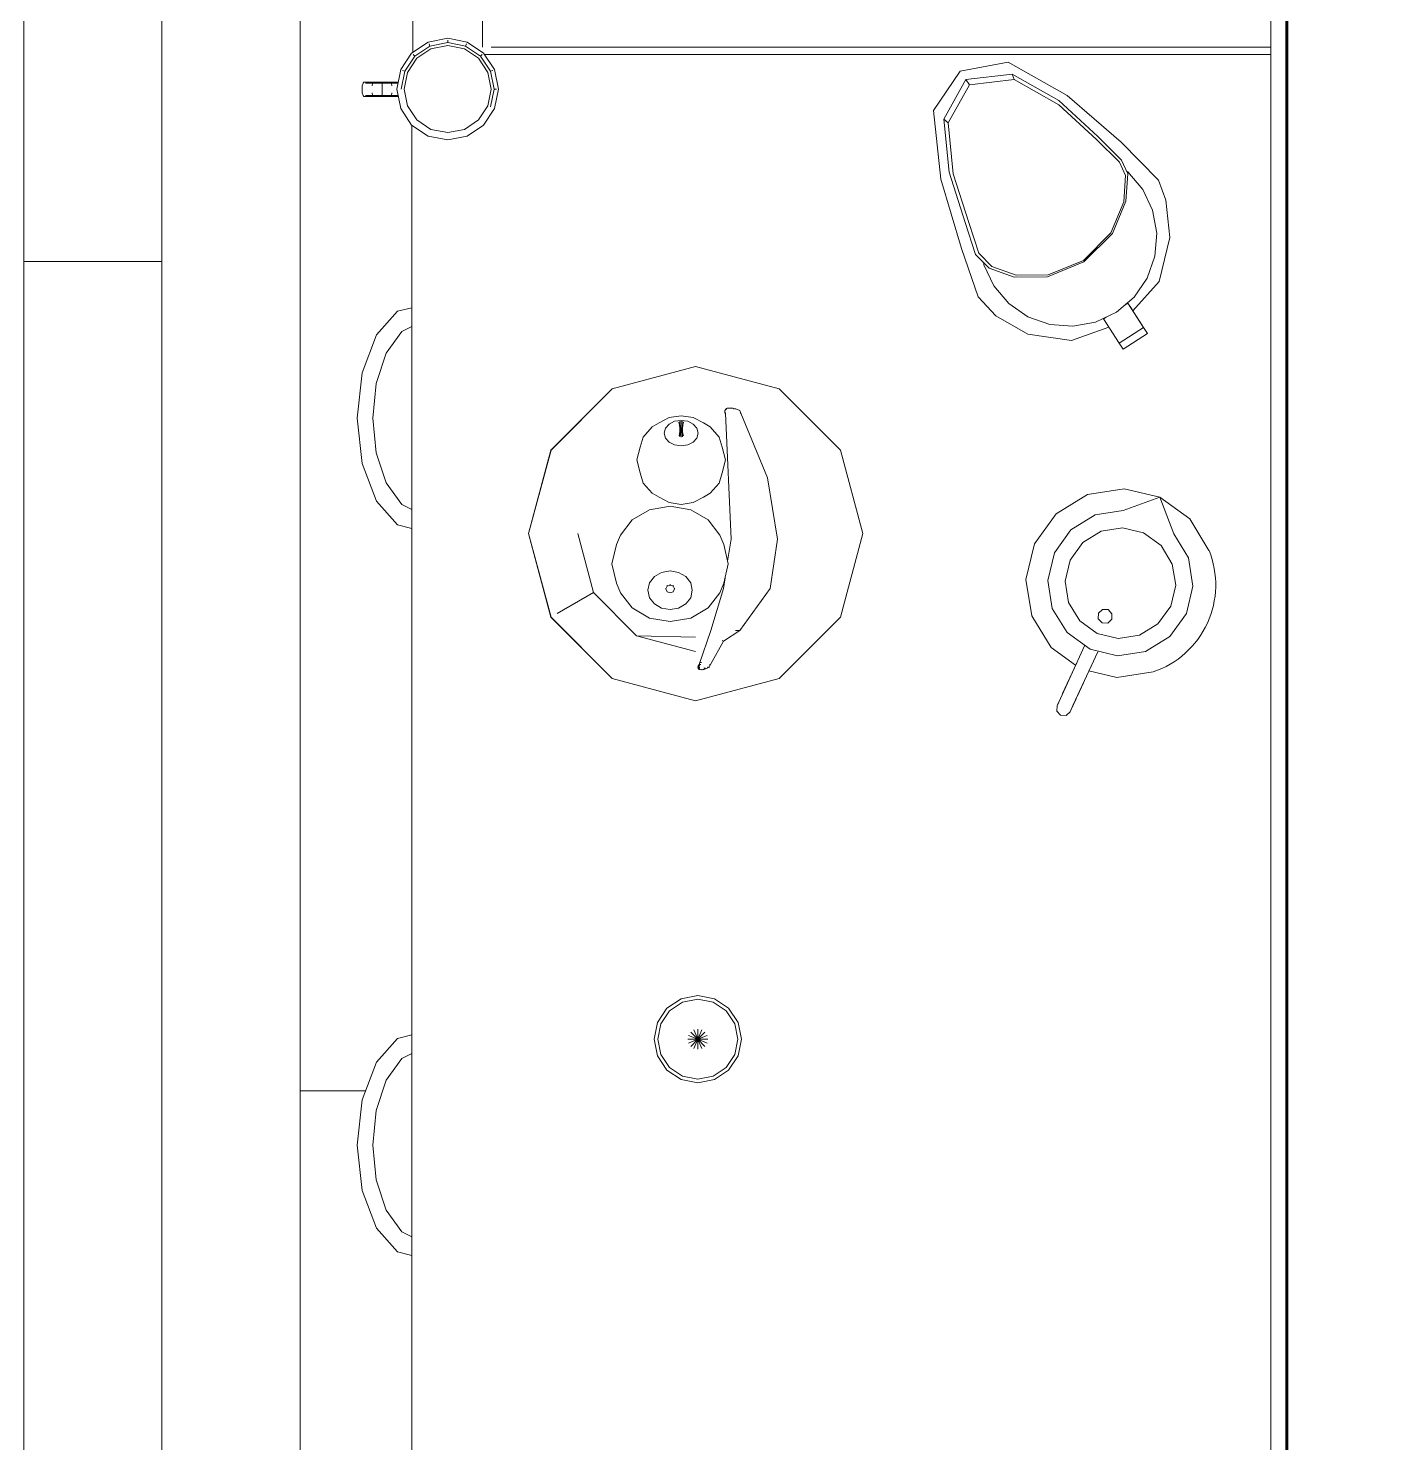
# Model space of a CAD drawing. Header units: millimetres. Extents: x 653176 to 972033, y 753746 to 925850.
# Drawn here: x 738963 to 739943, y 764546 to 765569 of the extents above; entities that cross this region are included whole.
import ezdxf

# ---------------------------------------------------------------- set-up
doc = ezdxf.new("R2010")
doc.units = ezdxf.units.MM
doc.header["$LTSCALE"] = 10
for name, color, linetype, lineweight in [('!обводка помещений', 10, 'Continuous', 20), ('wall', 95, 'Continuous', 60), ('Y-DOOR', 3, 'Continuous', 0)]:
    doc.layers.add(name, color=color, linetype=linetype, lineweight=lineweight)
pattern_1 = [(90, (-40, 2e-15), (-100, 6e-15), []), (180, (-40, 2e-15), (-400, -400), [100, -1400]), (180, (-240, 600), (-400, -400), [100, -1400])]

msp = doc.modelspace()

# ---------------------------------------------------------------- hatches: boundary and pattern name
at = {"layer": 'Y-DOOR', "lineweight": 5}
h = msp.add_hatch(dxfattribs=at)
h.set_pattern_fill('WOODS_BOARD', color=256, scale=100, angle=90, pattern_type=2)
h.set_pattern_definition(pattern_1)
h.paths.add_polyline_path([(741924.5, 770460.4, -0.131652), (742324.5, 770567.6), (742324.5, 770917.6), (741724.5, 770917.6), (741724.5, 772717.6), (740574.5, 772717.6), (740574.5, 772117.6), (740574.5, 770917.6), (739974.5, 770917.6), (739974.5, 770567.6), (739874.5, 770567.6, 0.16367), (739391, 770405), (739874.5, 769567.6), (739974.5, 769567.6), (739974.5, 768767.6), (740649.5, 768767.6, -0.16367), (740812.1, 769251.1), (741649.5, 768767.6), (742324.5, 768767.6), (742324.5, 769767.6)])
edge = h.paths.add_edge_path(flags=16)
edge.add_ellipse((740401.2, 763157.8), major_axis=(-110.5, 392), ratio=1, start_angle=344.774, end_angle=359.1337, ccw=False)
edge.add_arc((740401.2, 763157.8), 407.3, 100.0936, 104.8802)
edge = h.paths.add_edge_path(flags=16)
edge.add_ellipse((740536.9, 762764.1), major_axis=(-3.7, 13.1), ratio=1, start_angle=164.2498, end_angle=174.0816, ccw=False)
edge.add_line((740536.9, 762750.5), (740539, 762750.5))
edge.add_ellipse((740536.9, 762764.1), major_axis=(-3.7, 13.1), ratio=1, start_angle=174.0816, end_angle=344.2498, ccw=False)
edge = h.paths.add_edge_path(flags=16)
edge.add_line((740580.1, 763548.4), (740745.1, 763547))
edge.add_ellipse((740745.1, 763456.5), major_axis=(-24.6, 87.1), ratio=1, start_angle=254.2498, end_angle=344.2498, ccw=False)
edge.add_line((740835.6, 763456.4), (740835.6, 763157.8))
edge.add_line((740835.6, 763157.8), (740835.6, 762859.1))
edge.add_ellipse((740745.1, 762859.1), major_axis=(-24.6, 87.1), ratio=1, start_angle=164.2498, end_angle=254.2498, ccw=False)
edge.add_line((740745.1, 762768.6), (740580.7, 762768.8))
edge.add_ellipse((740555, 762777.7), major_axis=(-7.4, 26.1), ratio=1, start_angle=164.2498, end_angle=235.2225, ccw=False)
edge.add_line((740566.9, 762750.4), (740555, 762750.5))
edge.add_ellipse((740555, 762777.7), major_axis=(-7.4, 26.1), ratio=1, start_angle=164.2498, end_angle=235.2225)
edge.add_ellipse((740555, 762777.7), major_axis=(-7.4, 26.1), ratio=1, start_angle=235.2225, end_angle=254.2498)
edge.add_line((740582.1, 762777.7), (740582.1, 762795.8))
edge.add_ellipse((740555, 762795.8), major_axis=(-7.4, 26.1), ratio=1, start_angle=254.2498, end_angle=344.2498)
edge.add_ellipse((740555, 763157.8), major_axis=(-90.9, 322.3), ratio=1, start_angle=344.2498, end_angle=524.2434)
edge.add_line((740555, 762822.9), (740401.1, 762822.9))
edge.add_ellipse((740401.2, 763157.8), major_axis=(-90.9, 322.3), ratio=1, start_angle=344.2498, end_angle=524.2498, ccw=False)
edge.add_line((740401.2, 763492.7), (740555, 763492.7))
edge.add_ellipse((740555, 763519.8), major_axis=(-7.4, 26.1), ratio=1, start_angle=164.2498, end_angle=254.2498)
edge.add_line((740582.2, 763519.8), (740582.2, 763537.9))
edge.add_ellipse((740555, 763537.9), major_axis=(-7.4, 26.1), ratio=1, start_angle=254.2498, end_angle=276.9442)
edge.add_ellipse((740555, 763537.9), major_axis=(-7.4, 26.1), ratio=1, start_angle=276.9442, end_angle=344.2498)
edge.add_line((740555, 763565.1), (740538.7, 763565))
edge.add_ellipse((740536.9, 763551.5), major_axis=(-3.7, 13.1), ratio=1, start_angle=336.5962, end_angle=344.2498)
edge.add_line((740537.5, 763565.1), (740536.9, 763565.1))
edge.add_ellipse((740536.9, 763551.5), major_axis=(-3.7, 13.1), ratio=1, start_angle=336.5962, end_angle=344.2498, ccw=False)
edge.add_line((740540.2, 763565), (740566.3, 763565.2))
edge.add_ellipse((740555, 763537.9), major_axis=(-7.4, 26.1), ratio=1, start_angle=276.9442, end_angle=344.2498, ccw=False)
h.paths.add_polyline_path([(740388.2, 763195.5), (740385.8, 763194.8), (740398.4, 763198.2)], flags=0)
edge = h.paths.add_edge_path(flags=0)
edge.add_ellipse((743026.1, 763290.8), major_axis=(-339.5, 225), ratio=1, start_angle=345.0633, end_angle=358.5936, ccw=False)
edge.add_arc((743026.1, 763290.8), 407.3, 140.5542, 145.0643)
edge = h.paths.add_edge_path(flags=16)
edge.add_ellipse((743385.9, 763081), major_axis=(-11.3, 7.5), ratio=1, start_angle=164.2498, end_angle=174.0816, ccw=False)
edge.add_line((743394.7, 763070.7), (743396.4, 763072.1))
edge.add_ellipse((743385.9, 763081), major_axis=(-11.3, 7.5), ratio=1, start_angle=174.0816, end_angle=344.2498, ccw=False)
edge = h.paths.add_edge_path(flags=16)
edge.add_ellipse((743092, 763741.5), major_axis=(-75.4, 50), ratio=1, start_angle=254.2498, end_angle=344.2498, ccw=False)
edge.add_line((743160.6, 763800.6), (743355.4, 763574.2))
edge.add_line((743355.4, 763574.2), (743550.2, 763347.8))
edge.add_ellipse((743481.6, 763288.8), major_axis=(-75.4, 50), ratio=1, start_angle=164.2498, end_angle=254.2498, ccw=False)
edge.add_line((743540.7, 763220.2), (743416, 763113.1))
edge.add_ellipse((743390.7, 763103.1), major_axis=(-22.6, 15), ratio=1, start_angle=164.2498, end_angle=235.2225, ccw=False)
edge.add_line((743417.6, 763090.1), (743408.5, 763082.5))
edge.add_ellipse((743390.7, 763103.1), major_axis=(-22.6, 15), ratio=1, start_angle=164.2498, end_angle=235.2225)
edge.add_ellipse((743390.7, 763103.1), major_axis=(-22.6, 15), ratio=1, start_angle=235.2225, end_angle=254.2498)
edge.add_line((743411.3, 763120.8), (743399.5, 763134.5))
edge.add_ellipse((743378.9, 763116.8), major_axis=(-22.6, 15), ratio=1, start_angle=254.2498, end_angle=344.2498)
edge.add_ellipse((743142.7, 763391.2), major_axis=(-279.2, 185), ratio=1, start_angle=344.2498, end_angle=524.2434)
edge.add_line((743361.2, 763137.3), (743244.6, 763037))
edge.add_ellipse((743026.1, 763290.8), major_axis=(-279.2, 185), ratio=1, start_angle=344.2498, end_angle=524.2498, ccw=False)
edge.add_line((742807.7, 763544.6), (742924.3, 763645))
edge.add_ellipse((742906.6, 763665.5), major_axis=(-22.6, 15), ratio=1, start_angle=164.2498, end_angle=254.2498)
edge.add_line((742927.1, 763683.3), (742915.3, 763697))
edge.add_ellipse((742894.8, 763679.3), major_axis=(-22.6, 15), ratio=1, start_angle=254.2498, end_angle=276.9442)
edge.add_ellipse((742894.8, 763679.3), major_axis=(-22.6, 15), ratio=1, start_angle=276.9442, end_angle=344.2498)
edge.add_line((742877, 763699.8), (742864.8, 763689.1))
edge.add_ellipse((742872.2, 763677.7), major_axis=(-11.3, 7.5), ratio=1, start_angle=336.5962, end_angle=344.2498)
edge.add_line((742863.8, 763688.4), (742863.3, 763688))
edge.add_ellipse((742872.2, 763677.7), major_axis=(-11.3, 7.5), ratio=1, start_angle=336.5962, end_angle=344.2498, ccw=False)
edge.add_line((742865.9, 763690.1), (742885.5, 763707.2))
edge.add_ellipse((742894.8, 763679.3), major_axis=(-22.6, 15), ratio=1, start_angle=276.9442, end_angle=344.2498, ccw=False)
edge.add_line((742906.9, 763703.5), (743032.9, 763810.1))
h.paths.add_polyline_path([(742991.7, 763310.9), (742990.4, 763308.8), (742997.7, 763319.6)], flags=0)
edge = h.paths.add_edge_path()
edge.add_arc((741515.4, 763136.9), 300, 0, 360)
edge = h.paths.add_edge_path()
edge.add_line((740536.9, 762750.5), (740401.1, 762750.5))
edge.add_arc((740401.2, 763157.8), 407.3, 89.9962, 269.9962, ccw=False)
edge.add_line((740401.2, 763565.1), (740555, 763565.1))
edge.add_arc((740555, 763537.9), 27.2, 22.6906, 89.9962, ccw=False)
edge.add_line((740580.1, 763548.4), (740745.1, 763547))
edge.add_arc((740744.3, 763455.6), 91.4, 6.8412, 89.5014, ccw=False)
edge.add_line((740835.1, 763466.5), (740835.6, 762859.1))
edge.add_line((740835.6, 762859.1), (740827.5, 762818.9))
edge.add_line((740827.5, 762818.9), (740809.1, 762795.1))
edge.add_line((740809.1, 762795.1), (740777, 762772.3))
edge.add_line((740777, 762772.3), (740579.9, 762773.5))
edge.add_line((740579.9, 762773.5), (740578.4, 762761.4))
edge.add_line((740578.4, 762761.4), (740563.9, 762749.3))
edge.add_line((740563.9, 762749.3), (740536.9, 762750.5))
edge = h.paths.add_edge_path()
edge.add_line((743844.5, 768267.6), (743174.5, 768267.6))
edge.add_line((743174.5, 768267.6), (743174.5, 768667.6))
edge.add_line((743174.5, 768667.6), (741649.5, 768667.6))
edge.add_line((741649.5, 768667.6), (741649.5, 768767.6))
edge.add_line((741649.5, 768767.6), (740812.1, 769251.1))
edge.add_arc((741449.5, 768767.6), 800, 142.8192, 180)
edge.add_line((740649.5, 768767.6), (740649.5, 768667.6))
edge.add_line((740649.5, 768667.6), (740514.3, 768667.6))
edge.add_line((740514.3, 768667.6), (740514.3, 764226.9))
edge.add_line((740514.3, 764226.9), (739974.5, 764226.9))
edge.add_line((739974.5, 764226.9), (739974.5, 762517.6))
edge.add_line((739974.5, 762517.6), (740434.5, 762517.6))
edge.add_line((740434.5, 762517.6), (742664.5, 762517.6))
edge.add_line((742664.5, 762517.6), (743174.5, 762517.6))
edge.add_line((743174.5, 762517.6), (743174.5, 762767.6))
edge.add_line((743174.5, 762767.6), (743674.5, 762767.6))
edge.add_line((743674.5, 762767.6), (743674.5, 764268.5))
edge.add_line((743674.5, 764268.5), (742182.1, 764268.5))
edge.add_line((742182.1, 764268.5), (742182.1, 766181))
edge.add_line((742182.1, 766181), (743844.5, 766181))
edge.add_line((743844.5, 766181), (743844.5, 768267.6))
edge = h.paths.add_edge_path()
edge.add_line((743394.7, 763070.7), (743291.8, 762982.1))
edge.add_arc((743026.1, 763290.8), 407.3, 130.7205, 310.7205, ccw=False)
edge.add_line((742760.4, 763599.5), (742877, 763699.8))
edge.add_arc((742894.8, 763679.3), 27.2, 63.4149, 130.7205, ccw=False)
edge.add_line((742906.9, 763703.5), (743032.9, 763810.1))
edge.add_arc((743091.9, 763740.3), 91.4, 47.5655, 130.2258, ccw=False)
edge.add_line((743153.6, 763807.8), (743550.2, 763347.8))
edge.add_line((743550.2, 763347.8), (743570.3, 763312.1))
edge.add_line((743570.3, 763312.1), (743571.9, 763282))
edge.add_line((743571.9, 763282), (743562.5, 763243.8))
edge.add_line((743562.5, 763243.8), (743412.3, 763116.2))
edge.add_line((743412.3, 763116.2), (743419.1, 763106))
edge.add_line((743419.1, 763106), (743415.9, 763087.4))
edge.add_line((743415.9, 763087.4), (743394.7, 763070.7))
h = msp.add_hatch(dxfattribs=at)
h.set_pattern_fill('WOODS_BOARD', color=256, scale=100, angle=90, pattern_type=2)
h.set_pattern_definition(pattern_1)
h.paths.add_polyline_path([(732098.5, 765323.1), (732089.7, 765281.9), (732024.4, 765151.3), (731686.2, 764474.3), (731621, 764343.7), (731593.4, 764311.8), (731550.9, 764324.3), (730907.8, 764645.5), (730876.1, 764671.2), (730876.1, 764671.2), (730886.1, 764710.7), (730911.5, 764761.7), (730911.7, 764764.3), (730923, 764774.2), (730922.1, 764772.4), (730934.5, 764771.6), (730934.3, 764771.2), (730937.9, 764767.1), (730945.9, 764758), (731352.8, 765572.6), (731339.1, 765573.6), (731334.8, 765573.9), (731326.3, 765583.8), (731327.2, 765596.1), (731329.2, 765597.9), (731354.6, 765648.8), (731380.3, 765680.5), (731419.9, 765670.6), (732063, 765349.5), (732098.5, 765323.1)], flags=16)
h.paths.add_polyline_path([(730939.8, 764745.8), (730940.1, 764741.6), (730941.3, 764744.5), (730941.7, 764749.5)], flags=0)
h.paths.add_polyline_path([(730930.4, 764763.3), (730912.6, 764727.7), (730900.6, 764703.5), (730891.5, 764676.3), (730915.1, 764660), (731558.2, 764338.8), (731589.4, 764327.5), (731589.4, 764327.5), (731585.4, 764343.2), (731575, 764348.5), (731574.6, 764348), (730917, 764676.4), (730907.8, 764681.7), (730917.2, 764677), (730917, 764676.4), (731574.6, 764348), (731598.9, 764381.2), (731619.1, 764416.5), (731635.1, 764453.8), (731647.1, 764493.1), (730989.5, 764821.5), (730965.2, 764788.3), (730943.8, 764750.9)], flags=0)
h.paths.add_polyline_path([(731357.6, 765578.5), (731357.1, 765578.6), (731355.6, 765575.1)], flags=0)
h.paths.add_polyline_path([(731335.3, 765573.9), (731335.3, 765573.9), (731335.3, 765573.9)], flags=0)
h.paths.add_polyline_path([(731330.5, 765589.9), (731329.9, 765599.3), (731326.9, 765593.3)], flags=0)
h.paths.add_polyline_path([(731390.9, 765648.9), (731357.1, 765581.1), (731347.7, 765573), (731351, 765579.7), (731358.9, 765584.8), (731390.8, 765648.7), (731390.8, 765648.9)], flags=0)
h.paths.add_polyline_path([(731662.2, 764498.7), (731617.4, 764512.3), (731580.1, 764528.3), (731544.9, 764548.5), (731511.7, 764572.8), (731840.2, 765230.4), (731879.5, 765218.5), (731916.8, 765202.4), (731952.1, 765182.3), (731989.8, 765154.7)], flags=0)
h.paths.add_polyline_path([(731828.1, 765230.4), (731504.4, 764582.4), (731001.5, 764833.5), (731325.2, 765481.5)], flags=0)
h.paths.add_polyline_path([(734958.4, 764416.4), (735312.2, 764416.4, -0.128067), (735513.8, 764765.5), (735336.9, 765071.9), (735705, 765284.4), (735881.8, 764978, -0.128067), (736285, 764978), (736461.9, 765284.4), (736830, 765071.9), (736653.1, 764765.5, -0.128067), (736854.7, 764416.4), (737208.4, 764416.4), (737208.4, 763991.4), (736854.7, 763991.4, -0.128067), (736653.1, 763642.2), (736830, 763335.8), (736461.9, 763123.3), (736285, 763429.7, -0.128067), (735881.8, 763429.7), (735705, 763123.3), (735336.9, 763335.8), (735513.8, 763642.2, -0.128067), (735312.2, 763991.4), (734958.4, 763991.4)], flags=16)
h.paths.add_polyline_path([(730918.7, 764765.4), (730910.8, 764760.3), (730913.8, 764766.3)], flags=0)
h.paths.add_polyline_path([(730617.2, 765189.4), (729121.5, 765189.4), (729121.5, 766046.2), (730617.2, 766046.2)], flags=16)
h.paths.add_polyline_path([(731697.1, 768215.8), (731697.1, 768248.2), (733692.8, 768248.2), (733692.8, 768215.8)], flags=16)
h.paths.add_polyline_path([(730378.2, 764536), (730387, 764496.1), (730387.7, 763777.3), (730380, 763733.7), (730380, 763733.7), (730339.2, 763723.2), (730193.2, 763723.1), (729436.4, 763722.6), (729290.4, 763722.4), (729249.5, 763732.9), (729241.8, 763776.4), (729241.1, 764495.3), (729249.9, 764535.1), (729249.9, 764535.1), (729289.7, 764543.9), (729346.7, 764544), (729349.1, 764545), (729363, 764539.3), (729361, 764539.3), (729365.8, 764527.8), (729365.4, 764527.8), (729363.3, 764522.8), (729358.7, 764511.6), (730269.4, 764512.3), (730264.1, 764525), (730262.5, 764529), (730267.5, 764541), (730278.9, 764545.7), (730281.4, 764544.7), (730338.3, 764544.7)], flags=16)
h.paths.add_polyline_path([(729345.1, 764511.5), (729341.5, 764509.4), (729344.7, 764509.6), (729349.2, 764511.5)], flags=0)
h.paths.add_polyline_path([(729356.6, 764527.8), (729316.8, 764527.7), (729289.7, 764527.7), (729261.4, 764523.7), (729257.3, 764495.3), (729258, 763776.4), (729261.8, 763743.5), (729261.8, 763743.5), (729274.1, 763754), (729274.1, 763765.7), (729273.5, 763765.8), (729272.9, 764500.9), (729273.5, 764511.5), (729273.5, 764501), (729272.9, 764500.9), (729273.5, 763765.8), (729314.1, 763759), (729354.6, 763756.7), (729395.2, 763759), (729435.7, 763766), (729435, 764501), (729394.5, 764507.9), (729351.5, 764510.3)], flags=0)
h.paths.add_polyline_path([(730276.8, 764510.6), (730276.6, 764511.1), (730272.8, 764510.8)], flags=0)
h.paths.add_polyline_path([(730262.7, 764528.5), (730262.7, 764528.5), (730262.7, 764528.5)], flags=0)
h.paths.add_polyline_path([(730274.9, 764539.9), (730283, 764544.7), (730276.3, 764544.7)], flags=0)
h.paths.add_polyline_path([(730354.6, 764512.3), (730278.9, 764512.2), (730267.4, 764517), (730274.9, 764517), (730283, 764512.3), (730354.5, 764512.3), (730354.6, 764512.4)], flags=0)
h.paths.add_polyline_path([(730175.6, 764496.2), (730176.1, 763934.1), (729451.8, 763933.5), (729451.2, 764495.6)], flags=0)
h.paths.add_polyline_path([(729447.5, 763755), (729439.6, 763801.1), (729437.3, 763841.6), (729439.5, 763882.2), (729446.4, 763922.7), (730181.5, 763923.3), (730188.4, 763882.7), (730190.7, 763842.2), (730188.5, 763801.7), (730180.7, 763755.5)], flags=0)
h.paths.add_polyline_path([(729345.1, 764544), (729351.8, 764544), (729353.2, 764539.2)], flags=0)
h.paths.add_polyline_path([(728540.9, 765444.1, -0.337733), (728495.9, 765385.1), (728495.9, 765380.8, -0.337733), (728540.9, 765321.7), (728540.9, 764975), (728540.9, 764362.9, -0.414214), (728479.7, 764301.7), (728479.7, 764118.1, -0.414214), (728418.4, 764056.9), (727592.4, 764056.9, -0.414214), (727531.2, 764118.1), (727531.2, 764195.2, -0.015524), (727531.5, 764206.6), (727439.2, 764206.6, -0.414214), (727316.8, 764329), (727316.8, 764975), (727316.8, 765321.7, -0.414214), (727378, 765382.9, -0.414214), (727316.8, 765444.1), (727316.8, 765750.2), (727316.8, 766341.8, -0.414214), (727378, 766403, -0.414214), (727316.8, 766464.2), (727316.8, 767212.2, -0.414214), (727439.2, 767334.6), (727531.5, 767334.6, -0.015524), (727531.2, 767346), (727531.2, 767423.1, -0.414214), (727592.4, 767484.3), (728495.9, 767484.3, -0.414214), (728557.1, 767423.1), (728557.1, 767306.6, -0.05068), (728557.1, 767294.2), (728557.1, 766772.4), (728557.1, 766466.4, -0.414214), (728495.9, 766405.1), (728495.9, 766400.8, -0.337733), (728540.9, 766341.8), (728540.9, 765750.2)], flags=16)
h.paths.add_polyline_path([(732233.1, 766539.6), (732896.8, 766539.6), (732946.4, 766725), (732282.8, 766725)], flags=24)
h.paths.add_polyline_path([(732558.4, 768017.8), (732823.2, 768017.8), (732872.9, 768203.2), (732608, 768203.2)], flags=24)
edge = h.paths.add_edge_path()
edge.add_line((731424.5, 768467.4), (727474.5, 768467.4))
edge.add_line((727474.5, 768467.4), (727474.5, 768267.6))
edge.add_line((727474.5, 768267.6), (727224.5, 768267.6))
edge.add_line((727224.5, 768267.6), (727224.5, 767817.6))
edge.add_line((727224.5, 767817.6), (726894.5, 767817.6))
edge.add_line((726894.5, 767817.6), (726894.5, 763637.6))
edge.add_line((726894.5, 763637.6), (727224.5, 763637.6))
edge.add_line((727224.5, 763637.6), (727224.5, 762767.6))
edge.add_line((727224.5, 762767.6), (727474.5, 762767.6))
edge.add_line((727474.5, 762767.6), (727474.5, 762517.6))
edge.add_line((727474.5, 762517.6), (728224.5, 762517.6))
edge.add_line((728224.5, 762517.6), (728224.5, 762187.6))
edge.add_line((728224.5, 762187.6), (732404.5, 762187.6))
edge.add_line((732404.5, 762187.6), (732404.5, 762517.6))
edge.add_line((732404.5, 762517.6), (733574.5, 762517.6))
edge.add_line((733574.5, 762517.6), (733574.5, 762767.6))
edge.add_line((733574.5, 762767.6), (734074.5, 762767.6))
edge.add_line((734074.5, 762767.6), (734074.5, 762517.6))
edge.add_line((734074.5, 762517.6), (734414.5, 762517.6))
edge.add_line((734414.5, 762517.6), (734414.5, 762187.6))
edge.add_line((734414.5, 762187.6), (738594.5, 762187.6))
edge.add_line((738594.5, 762187.6), (738594.5, 762517.6))
edge.add_line((738594.5, 762517.6), (739240.9, 762517.6))
edge.add_line((739240.9, 762517.6), (739240.9, 762736.2))
edge.add_line((739240.9, 762736.2), (739234.1, 762737.9))
edge.add_line((739234.1, 762737.9), (739219, 762755.1))
edge.add_line((739219, 762755.1), (739222.5, 762761.6))
edge.add_line((739222.5, 762761.6), (739213.7, 762786.2))
edge.add_line((739213.7, 762786.2), (739210.6, 762815.1))
edge.add_line((739210.6, 762815.1), (739215, 762856.4))
edge.add_line((739215, 762856.4), (739207.2, 762835.5))
edge.add_line((739207.2, 762835.5), (739208.6, 762848))
edge.add_line((739208.6, 762848), (739219, 762875.2))
edge.add_line((739219, 762875.2), (739240.9, 762900))
edge.add_line((739240.9, 762900), (739240.9, 763160.8))
edge.add_line((739240.9, 763160.8), (739231, 763159.5))
edge.add_line((739231, 763159.5), (739231, 763159.5))
edge.add_line((739231, 763159.5), (739216.2, 763157.8))
edge.add_line((739216.2, 763157.8), (739202.9, 763156.4))
edge.add_line((739202.9, 763156.4), (739200.3, 763176.2))
edge.add_line((739200.3, 763176.2), (739207, 763179.9))
edge.add_line((739207, 763179.9), (739231, 763177.4))
edge.add_line((739231, 763177.4), (739231, 763177.3))
edge.add_line((739231, 763177.3), (739240.9, 763175.9))
edge.add_line((739240.9, 763175.9), (739240.9, 763656.1))
edge.add_line((739240.9, 763656.1), (739240.7, 763656.1))
edge.add_line((739240.7, 763656.1), (739240.7, 763850.8))
edge.add_line((739240.7, 763850.8), (739228.7, 763850.8))
edge.add_line((739228.7, 763850.8), (739228.7, 763882.4))
edge.add_line((739228.7, 763882.4), (739230.1, 763956.1))
edge.add_line((739230.1, 763956.1), (739228.7, 763956.1))
edge.add_line((739228.7, 763956.1), (739228.7, 764000.4))
edge.add_line((739228.7, 764000.4), (739230.3, 764000))
edge.add_line((739230.3, 764000), (739215.2, 764017.1))
edge.add_line((739215.2, 764017.1), (739204.8, 764044.4))
edge.add_line((739204.8, 764044.4), (739201.1, 764077.2))
edge.add_line((739201.1, 764077.2), (739204.8, 764110.1))
edge.add_line((739204.8, 764110.1), (739215.2, 764137.3))
edge.add_line((739215.2, 764137.3), (739230.3, 764154.5))
edge.add_line((739230.3, 764154.5), (739240.7, 764157.1))
edge.add_line((739240.7, 764157.1), (739240.7, 764166.6))
edge.add_line((739240.7, 764166.6), (739228.7, 764166.6))
edge.add_line((739228.7, 764166.6), (739228.7, 764198.2))
edge.add_line((739228.7, 764198.2), (739231.6, 764271.8))
edge.add_line((739231.6, 764271.8), (739228.7, 764271.8))
edge.add_line((739228.7, 764271.8), (739228.7, 764303.4))
edge.add_line((739228.7, 764303.4), (739241.1, 764504.4))
edge.add_line((739241.1, 764504.4), (739241.1, 764680.9))
edge.add_line((739241.1, 764680.9), (739230.7, 764683.6))
edge.add_line((739230.7, 764683.6), (739215.6, 764700.7))
edge.add_line((739215.6, 764700.7), (739205.2, 764728))
edge.add_line((739205.2, 764728), (739201.5, 764760.8))
edge.add_line((739201.5, 764760.8), (739205.2, 764793.7))
edge.add_line((739205.2, 764793.7), (739215.6, 764820.9))
edge.add_line((739215.6, 764820.9), (739230.7, 764838.1))
edge.add_line((739230.7, 764838.1), (739241.1, 764840.7))
edge.add_line((739241.1, 764840.7), (739241.1, 765207.2))
edge.add_line((739241.1, 765207.2), (739230.7, 765209.8))
edge.add_line((739230.7, 765209.8), (739215.6, 765226.9))
edge.add_line((739215.6, 765226.9), (739205.2, 765254.2))
edge.add_line((739205.2, 765254.2), (739201.5, 765287))
edge.add_line((739201.5, 765287), (739205.2, 765319.9))
edge.add_line((739205.2, 765319.9), (739215.6, 765347.2))
edge.add_line((739215.6, 765347.2), (739230.7, 765364.3))
edge.add_line((739230.7, 765364.3), (739241.1, 765366.9))
edge.add_line((739241.1, 765366.9), (739241.1, 765499))
edge.add_line((739241.1, 765499), (739227.3, 765519.7))
edge.add_line((739227.3, 765519.7), (739204.7, 765519.7))
edge.add_line((739204.7, 765519.7), (739205.5, 765530.2))
edge.add_line((739205.5, 765530.2), (739231.3, 765530.2))
edge.add_line((739231.3, 765530.2), (739233.1, 765539.2))
edge.add_line((739233.1, 765539.2), (739241.8, 765552.4))
edge.add_line((739241.8, 765552.4), (739241.8, 765680.7))
edge.add_line((739241.8, 765680.7), (739231.5, 765683.3))
edge.add_line((739231.5, 765683.3), (739216.3, 765700.5))
edge.add_line((739216.3, 765700.5), (739205.9, 765727.7))
edge.add_line((739205.9, 765727.7), (739202.3, 765760.6))
edge.add_line((739202.3, 765760.6), (739205.9, 765793.4))
edge.add_line((739205.9, 765793.4), (739216.3, 765820.6))
edge.add_line((739216.3, 765820.6), (739231.5, 765837.8))
edge.add_line((739231.5, 765837.8), (739241.8, 765840.4))
edge.add_line((739241.8, 765840.4), (739241.8, 766097.6))
edge.add_line((739241.8, 766097.6), (739231.5, 766100.3))
edge.add_line((739231.5, 766100.3), (739216.3, 766117.4))
edge.add_line((739216.3, 766117.4), (739205.9, 766144.6))
edge.add_line((739205.9, 766144.6), (739202.3, 766177.5))
edge.add_line((739202.3, 766177.5), (739205.9, 766210.3))
edge.add_line((739205.9, 766210.3), (739216.3, 766237.5))
edge.add_line((739216.3, 766237.5), (739231.5, 766254.7))
edge.add_line((739231.5, 766254.7), (739241.8, 766257.3))
edge.add_line((739241.8, 766257.3), (739241.8, 766397.6))
edge.add_line((739241.8, 766397.6), (739214.5, 766397.6))
edge.add_line((739214.5, 766397.6), (739214.5, 768766.6))
edge.add_line((739214.5, 768766.6), (738414.6, 769228.4))
edge.add_arc((739068.6, 768767.6), 800, 144.8315, 180)
edge.add_arc((737468.6, 768767.6), 800, 360, 395.1685)
edge.add_line((738122.6, 769228.4), (737324.5, 768767.6))
edge.add_line((737324.5, 768767.6), (737324.5, 768667.6))
edge.add_line((737324.5, 768667.6), (737074.5, 768667.6))
edge.add_line((737074.5, 768667.6), (737074.5, 768067.6))
edge.add_line((737074.5, 768067.6), (734074.5, 768067.6))
edge.add_line((734074.5, 768067.6), (734074.5, 766306.4))
edge.add_line((734074.5, 766306.4), (731276.6, 766306.4))
edge.add_line((731276.6, 766306.4), (731276.6, 768256.4))
edge.add_line((731276.6, 768256.4), (734074.5, 768256.4))
edge.add_line((734074.5, 768256.4), (734074.5, 768267.6))
edge.add_line((734074.5, 768267.6), (731424.5, 768267.6))
edge.add_line((731424.5, 768267.6), (731424.5, 768467.4))

# ---------------------------------------------------------------- linework, layer by layer
at = {"layer": '!обводка помещений', "lineweight": 13}
for p, q in [((739241.8, 765551.7), (739241.8, 766397.6)), ((739292.2, 766391.5), (739292.2, 765555.4)), ((739863, 762767.6), (739863, 766391.5)), ((739863, 765764.7), (739863, 765550.2)), ((739253, 765559.2), (739267.1, 765562)), ((739267.1, 765562), (739281.2, 765559.2)), ((739267.1, 765558.8), (739267.1, 765560.5)), ((739233.1, 765539.2), (739241, 765551.2)), ((739241, 765551.2), (739253, 765559.2)), ((739243.3, 765548.9), (739242.1, 765550.1)), ((739243.3, 765548.9), (739254.2, 765556.2)), ((739255, 765554.3), (739244.8, 765547.5)), ((739254.2, 765556.2), (739253.6, 765557.8)), ((739254.2, 765556.2), (739267.1, 765558.8)), ((739267.1, 765556.7), (739255, 765554.3)), ((739267.1, 765558.8), (739280, 765556.2)), ((739279.2, 765554.3), (739267.1, 765556.7)), ((739289.4, 765547.5), (739279.2, 765554.3)), ((739280, 765556.2), (739280.6, 765557.8)), ((739280, 765556.2), (739290.9, 765548.9)), ((739281.2, 765559.2), (739293.1, 765551.2)), ((739290.9, 765548.9), (739292.1, 765550.1)), ((739293.1, 765551.2), (739301.1, 765539.2)), ((739293.8, 765550.2), (739863, 765550.2)), ((739298.6, 765555.4), (739863, 765555.4)), ((739236, 765538), (739243.3, 765548.9)), ((739244.8, 765547.5), (739237.9, 765537.2)), ((739296.2, 765537.2), (739289.4, 765547.5)), ((739290.9, 765548.9), (739298.2, 765538)), ((739638, 765538.1), (739672.9, 765544.7)), ((739672.9, 765544.7), (739715.6, 765520.6)), ((739206.4, 765530.2), (739205.8, 765529.5)), ((739208.2, 765530.2), (739206.4, 765530.2)), ((739213, 765530.2), (739208.2, 765530.2)), ((739212.7, 765529.5), (739213, 765530.2)), ((739213, 765530.2), (739219.6, 765530.2)), ((739226.1, 765530.2), (739219.6, 765530.2)), ((739219.6, 765530.2), (739219.6, 765529.5)), ((739226.1, 765530.2), (739231.3, 765530.2)), ((739226.5, 765529.5), (739226.1, 765530.2)), ((739230.3, 765525.1), (739233.1, 765539.2)), ((739231.1, 765529.5), (739231.2, 765529.8)), ((739233.4, 765525.1), (739236, 765538)), ((739236, 765538), (739234.4, 765538.7)), ((739237.9, 765537.2), (739235.5, 765525.1)), ((739298.6, 765525.1), (739296.2, 765537.2)), ((739298.2, 765538), (739299.7, 765538.7)), ((739300.7, 765525.1), (739298.2, 765538)), ((739301.1, 765539.2), (739303.9, 765525.1)), ((739618.7, 765509.7), (739638, 765538.1)), ((739626.3, 765503.4), (739642.3, 765532)), ((739642.3, 765532), (739675.7, 765536)), ((739642.3, 765532), (739644.9, 765528.3)), ((739677.1, 765532.1), (739644.9, 765528.3)), ((739675.7, 765536), (739709.4, 765516.9)), ((739675.7, 765536), (739677.1, 765532.1)), ((739709.6, 765513.7), (739677.1, 765532.1)), ((739205.3, 765527.6), (739205.1, 765525)), ((739205.1, 765525), (739205.3, 765522.3)), ((739205.8, 765529.5), (739205.3, 765527.6)), ((739205.3, 765522.3), (739205.8, 765520.4)), ((739205.8, 765520.4), (739206.4, 765519.7)), ((739206.4, 765519.7), (739213, 765519.7)), ((739207.6, 765529.5), (739212.7, 765529.5)), ((739212.7, 765520.4), (739207.6, 765520.4)), ((739212.7, 765529.5), (739212.4, 765527.6)), ((739212.4, 765522.3), (739212.7, 765520.4)), ((739219.6, 765529.5), (739212.7, 765529.5)), ((739212.7, 765520.4), (739219.6, 765520.4)), ((739213, 765519.7), (739212.7, 765520.4)), ((739219.6, 765519.7), (739213, 765519.7)), ((739219.6, 765529.5), (739226.5, 765529.5)), ((739219.6, 765520.4), (739219.6, 765529.5)), ((739226.5, 765520.4), (739219.6, 765520.4)), ((739219.6, 765520.4), (739219.6, 765519.7)), ((739219.6, 765519.7), (739226.1, 765519.7)), ((739226.1, 765519.7), (739226.5, 765520.4)), ((739226.1, 765519.7), (739231.3, 765519.7)), ((739231.1, 765529.5), (739226.5, 765529.5)), ((739226.5, 765529.5), (739226.7, 765527.6)), ((739226.5, 765520.4), (739226.7, 765522.3)), ((739231.2, 765520.4), (739226.5, 765520.4)), ((739233.1, 765511), (739230.3, 765525.1)), ((739230.3, 765525.1), (739230.3, 765525)), ((739230.3, 765525), (739230.5, 765523.9)), ((739231, 765528.7), (739231.1, 765529.5)), ((739235.5, 765525.1), (739237.9, 765513.1)), ((739296.2, 765513.1), (739298.6, 765525.1)), ((739298.2, 765512.3), (739300.7, 765525.1)), ((739300.7, 765525.1), (739302.4, 765525.1)), ((739303.9, 765525.1), (739301.1, 765511)), ((739644.9, 765528.3), (739629.5, 765500.8)), ((739754.6, 765486.7), (739715.6, 765520.6)), ((739241, 765499.1), (739233.1, 765511)), ((739237.9, 765513.1), (739244.8, 765502.8)), ((739289.4, 765502.8), (739296.2, 765513.1)), ((739301.1, 765511), (739293.1, 765499.1)), ((739624.1, 765460), (739618.7, 765509.7)), ((739709.4, 765516.9), (739737.8, 765490.8)), ((739736.9, 765488.6), (739709.6, 765513.7)), ((739253, 765491.1), (739241, 765499.1)), ((739241.1, 764497.7), (739241.1, 765499.1)), ((739244.8, 765502.8), (739255, 765496)), ((739279.2, 765496), (739289.4, 765502.8)), ((739293.1, 765499.1), (739281.2, 765491.1)), ((739630.1, 765465.1), (739626.3, 765503.4)), ((739626.3, 765503.4), (739629.5, 765500.8)), ((739629.5, 765500.8), (739633.1, 765463.8)), ((739267.1, 765488.3), (739253, 765491.1)), ((739255, 765496), (739267.1, 765493.6)), ((739267.1, 765493.6), (739279.2, 765496)), ((739281.2, 765491.1), (739267.1, 765488.3)), ((739737.8, 765490.8), (739754.9, 765473.8)), ((739753.4, 765472.2), (739736.9, 765488.6)), ((739781.6, 765459.2), (739754.6, 765486.7)), ((739757.9, 765462.5), (739753.4, 765472.2)), ((739754.9, 765473.8), (739759.5, 765463.7)), ((739624.1, 765460), (739639, 765409.8)), ((739641.6, 765428.5), (739630.1, 765465.1)), ((739633.1, 765463.8), (739644.3, 765428.6)), ((739756.6, 765443.5), (739757.9, 765462.5)), ((739759.5, 765463.7), (739758.1, 765444)), ((739759.4, 765465.3), (739758.5, 765465.8)), ((739770.3, 765452.5), (739759.4, 765465.3)), ((739781.6, 765459.2), (739786.9, 765444.7)), ((739777.4, 765437.4), (739770.3, 765452.5)), ((739747.1, 765421), (739756.6, 765443.5)), ((739758.1, 765444), (739748.3, 765420.7)), ((739786.9, 765444.7), (739789.9, 765417.7)), ((739649.3, 765405.5), (739641.6, 765428.5)), ((739644.3, 765428.6), (739651.7, 765406.3)), ((739780.5, 765420.9), (739777.4, 765437.4)), ((739727.3, 765401.1), (739747.1, 765421)), ((739748.3, 765420.7), (739727.7, 765400.1)), ((739779.1, 765404.1), (739780.5, 765420.9)), ((739789.9, 765417.7), (739782.2, 765385.8)), ((739639, 765409.8), (739651.2, 765374.8)), ((739659, 765395.6), (739649.3, 765405.5)), ((739651.7, 765406.3), (739661, 765396.8)), ((739654.9, 765399.8), (739655.2, 765397.9)), ((739655.2, 765397.9), (739662.4, 765382.7)), ((739661, 765396.8), (739678.7, 765390.4)), ((739727.7, 765400.1), (739701.3, 765389.3)), ((739701.8, 765390.7), (739727.3, 765401.1)), ((739773.5, 765388.4), (739779.1, 765404.1)), ((739677.3, 765389), (739659, 765395.6)), ((739701.3, 765389.3), (739677.3, 765389)), ((739678.7, 765390.4), (739701.8, 765390.7)), ((739764, 765374.5), (739773.5, 765388.4)), ((739662.4, 765382.7), (739673.3, 765369.9)), ((739782.2, 765385.8), (739763.1, 765364.7)), ((739230.7, 765364.3), (739241.1, 765366.9)), ((739651.2, 765374.8), (739663.8, 765361.1)), ((739673.3, 765369.9), (739687.1, 765360.4)), ((739751.2, 765363.7), (739764, 765374.5)), ((739759.5, 765370.3), (739757.6, 765369.1)), ((739768, 765357.1), (739759.5, 765370.3)), ((739759.5, 765370.3), (739762.6, 765365.5)), ((739770.9, 765352.6), (739759.5, 765370.3)), ((739230.7, 765364.3), (739215.6, 765347.2)), ((739663.8, 765361.1), (739687.1, 765347.7)), ((739687.1, 765360.4), (739702.9, 765354.8)), ((739719.6, 765353.5), (739736.1, 765356.5)), ((739736.1, 765356.5), (739751.2, 765363.7)), ((739741.8, 765358.9), (739743.7, 765360.1)), ((739753.2, 765341.2), (739741.8, 765358.9)), ((739770.9, 765352.6), (739768, 765357.1)), ((739215.6, 765347.2), (739205.2, 765319.9)), ((739234, 765349.7), (739222.6, 765334)), ((739241.1, 765353.3), (739234, 765349.7)), ((739687.1, 765347.7), (739718.6, 765343.2)), ((739702.9, 765354.8), (739719.6, 765353.5)), ((739718.6, 765343.2), (739745.7, 765352.9)), ((739753.2, 765341.2), (739770.9, 765352.6)), ((739773.8, 765348.2), (739756.1, 765336.8)), ((739769.9, 765354.3), (739770.9, 765352.6)), ((739770.9, 765352.6), (739773.8, 765348.2)), ((739756.1, 765336.8), (739753.2, 765341.2)), ((739222.6, 765334), (739215.3, 765312.1)), ((739205.2, 765319.9), (739201.5, 765287)), ((739446.6, 765324.4), (739386.1, 765308.2)), ((739446.6, 765324.4), (739386.1, 765308.2)), ((739507.1, 765308.2), (739446.6, 765324.4)), ((739507.1, 765308.2), (739446.6, 765324.4)), ((739215.3, 765312.1), (739212.8, 765287)), ((739386.1, 765308.2), (739341.8, 765263.9)), ((739386.1, 765308.2), (739341.9, 765263.9)), ((739551.4, 765263.9), (739507.1, 765308.2)), ((739551.4, 765263.9), (739507.1, 765308.2)), ((739470.1, 765294.2), (739469.4, 765294.1)), ((739469.5, 765294.1), (739470.1, 765294.2)), ((739469.7, 765294.1), (739470.1, 765294.2)), ((739470.1, 765294.2), (739470, 765294.1)), ((739470.1, 765294.2), (739473.6, 765294.1)), ((739471.5, 765294.1), (739470.1, 765294.2)), ((739470.1, 765294.2), (739472, 765294.1)), ((739470.1, 765294.2), (739470.4, 765294.1)), ((739201.5, 765287), (739205.2, 765254.2)), ((739212.8, 765287), (739215.3, 765261.9)), ((739427.5, 765287.4), (739420.1, 765283.7)), ((739436.2, 765288.7), (739427.5, 765287.4)), ((739431.4, 765284.7), (739427.5, 765282.7)), ((739436.2, 765285.4), (739431.4, 765284.7)), ((739434.5, 765284), (739435, 765284.4)), ((739435, 765283.7), (739434.5, 765284)), ((739434.5, 765284), (739435, 765281.8)), ((739435, 765284.4), (739436.2, 765284.5)), ((739444.8, 765287.4), (739436.2, 765288.7)), ((739440.9, 765284.7), (739436.2, 765285.4)), ((739436.2, 765284.5), (739437.3, 765284.4)), ((739437.3, 765284.4), (739437.8, 765284)), ((739437.3, 765283.7), (739437.8, 765284)), ((739437.8, 765284), (739437.3, 765281.8)), ((739444.8, 765282.7), (739440.9, 765284.7)), ((739452.2, 765283.7), (739444.8, 765287.4)), ((739467.8, 765292.6), (739468.1, 765292.9)), ((739467.9, 765290.7), (739467.8, 765292.6)), ((739467.8, 765292.6), (739467.8, 765290.7)), ((739467.8, 765290.7), (739467.9, 765290.7)), ((739467.9, 765290.7), (739467.9, 765290.7)), ((739468.1, 765293.2), (739468.6, 765293.7)), ((739469.1, 765293.5), (739468.1, 765293.2)), ((739468.1, 765292.9), (739468.1, 765293.2)), ((739472.2, 765199.5), (739468.2, 765290.7)), ((739468.6, 765293.7), (739468.9, 765293.8)), ((739468.6, 765293.7), (739469.3, 765293.7)), ((739469, 765293.9), (739468.8, 765293.8)), ((739468.9, 765293.8), (739469, 765293.9)), ((739469.4, 765294.1), (739469, 765293.9)), ((739473.6, 765294.1), (739474.9, 765293.8)), ((739474.6, 765293.7), (739474, 765293.8)), ((739475.7, 765293.7), (739474.9, 765293.8)), ((739476.2, 765293.5), (739475.7, 765293.7)), ((739476.9, 765293.3), (739476.2, 765293.5)), ((739476.9, 765293.3), (739478, 765292.8)), ((739478.4, 765292.6), (739477.9, 765292.8)), ((739478.3, 765292.5), (739478.4, 765292.6)), ((739478.4, 765292.6), (739478.5, 765292.5)), ((739478.5, 765292.5), (739478.7, 765292.4)), ((739478.7, 765292.4), (739479.4, 765290.7)), ((739479.4, 765290.7), (739478.9, 765290.7)), ((739498.7, 765243.8), (739479.2, 765290.7)), ((739415.2, 765280.6), (739408.7, 765273.3)), ((739420.1, 765283.7), (739415.2, 765280.6)), ((739424.8, 765279.7), (739423.9, 765276.2)), ((739423.9, 765276.2), (739424.8, 765272.6)), ((739427.5, 765282.7), (739424.8, 765279.7)), ((739435, 765275.7), (739434.6, 765274.3)), ((739435.3, 765281.5), (739435, 765283.7)), ((739435, 765283.7), (739436.2, 765283.6)), ((739435, 765281.8), (739435.2, 765279.6)), ((739435.2, 765277.6), (739435, 765275.7)), ((739435.1, 765273.5), (739435.3, 765275.2)), ((739435.2, 765279.6), (739435.2, 765277.6)), ((739435.5, 765279.3), (739435.3, 765281.5)), ((739435.3, 765275.2), (739435.5, 765277.2)), ((739435.5, 765277.2), (739435.5, 765279.3)), ((739436.2, 765283.6), (739437.3, 765283.7)), ((739436.2, 765283.6), (739436.2, 765273.2)), ((739437, 765281.5), (739436.8, 765279.3)), ((739436.8, 765279.3), (739436.8, 765277.2)), ((739436.8, 765277.2), (739437, 765275.2)), ((739437.3, 765283.7), (739437, 765281.5)), ((739437, 765275.2), (739437.2, 765273.5)), ((739437.3, 765281.8), (739437.1, 765279.6)), ((739437.1, 765279.6), (739437.1, 765277.6)), ((739437.1, 765277.6), (739437.3, 765275.7)), ((739437.3, 765275.7), (739437.7, 765274.3)), ((739447.5, 765279.7), (739444.8, 765282.7)), ((739448.4, 765276.2), (739447.5, 765279.7)), ((739447.5, 765272.6), (739448.4, 765276.2)), ((739457.1, 765280.6), (739452.2, 765283.7)), ((739463.6, 765273.3), (739457.1, 765280.6)), ((739341.9, 765263.9), (739325.6, 765203.4)), ((739341.8, 765263.9), (739325.6, 765203.4)), ((739406.5, 765266), (739404, 765256.7)), ((739408.7, 765273.3), (739406.5, 765266)), ((739424.8, 765272.6), (739427.5, 765269.6)), ((739427.5, 765269.6), (739431.4, 765267.6)), ((739431.4, 765267.6), (739436.2, 765266.9)), ((739436.2, 765266.9), (739440.9, 765267.6)), ((739440.9, 765267.6), (739444.8, 765269.6)), ((739444.8, 765269.6), (739447.5, 765272.6)), ((739465.8, 765266), (739463.6, 765273.3)), ((739468.3, 765256.7), (739465.8, 765266)), ((739567.6, 765203.4), (739551.4, 765263.9)), ((739567.6, 765203.4), (739551.4, 765263.9)), ((739205.2, 765254.2), (739215.6, 765226.9)), ((739215.3, 765261.9), (739222.6, 765240.1)), ((739404, 765256.7), (739406.5, 765247.4)), ((739465.8, 765247.4), (739468.3, 765256.7)), ((739406.5, 765247.4), (739408.7, 765240)), ((739463.6, 765240), (739465.8, 765247.4)), ((739505.8, 765199.5), (739498.7, 765243.8)), ((739222.6, 765240.1), (739234, 765224.4)), ((739408.7, 765240), (739415.2, 765232.8)), ((739457.1, 765232.8), (739463.6, 765240)), ((739756.7, 765235.9), (739730.3, 765231.7)), ((739782.7, 765229.7), (739756.7, 765235.9)), ((739215.6, 765226.9), (739230.7, 765209.8)), ((739234, 765224.4), (739241.1, 765220.8)), ((739428.1, 765223.3), (739413.2, 765220.7)), ((739415.2, 765232.8), (739420.1, 765229.7)), ((739420.1, 765229.7), (739427.5, 765225.9)), ((739427.5, 765225.9), (739436.2, 765224.6)), ((739443, 765220.7), (739428.1, 765223.3)), ((739436.2, 765224.6), (739444.8, 765225.9)), ((739444.8, 765225.9), (739452.2, 765229.7)), ((739452.2, 765229.7), (739457.1, 765232.8)), ((739730.3, 765231.7), (739707.6, 765217.7)), ((739782.7, 765229.7), (739756.1, 765220.1)), ((739804.3, 765214), (739782.7, 765229.7)), ((739792.7, 765203.3), (739782.7, 765229.7)), ((739400.6, 765213.4), (739392.2, 765202.4)), ((739413.2, 765220.7), (739400.6, 765213.4)), ((739455.6, 765213.4), (739443, 765220.7)), ((739464, 765202.4), (739455.6, 765213.4)), ((739707.6, 765217.7), (739691.9, 765196.1)), ((739735.8, 765216.9), (739718.3, 765206.1)), ((739756.1, 765220.1), (739735.8, 765216.9)), ((739818.2, 765191.2), (739804.3, 765214)), ((739230.7, 765209.8), (739241.1, 765207.2)), ((739325.6, 765203.4), (739341.9, 765142.9)), ((739325.6, 765203.4), (739341.8, 765142.9)), ((739372.7, 765160.7), (739361.2, 765203.4)), ((739392.2, 765202.4), (739389.2, 765195.5)), ((739467, 765195.5), (739464, 765202.4)), ((739551.4, 765142.9), (739567.6, 765203.4)), ((739551.4, 765142.9), (739567.6, 765203.4)), ((739718.3, 765206.1), (739706.3, 765189.5)), ((739740.2, 765205.1), (739726.8, 765196.9)), ((739755.6, 765207.6), (739740.2, 765205.1)), ((739770.8, 765203.9), (739755.6, 765207.6)), ((739783.5, 765194.7), (739770.8, 765203.9)), ((739803.4, 765185.8), (739792.7, 765203.3)), ((739389.2, 765195.5), (739386, 765181.5)), ((739470.2, 765181.5), (739467, 765195.5)), ((739469.7, 765183.5), (739472.2, 765199.5)), ((739500.6, 765163.7), (739505.8, 765199.5)), ((739691.9, 765196.1), (739685.7, 765170.1)), ((739726.8, 765196.9), (739717.7, 765184.3)), ((739791.6, 765181.4), (739783.5, 765194.7)), ((739706.3, 765189.5), (739701.5, 765169.5)), ((739717.7, 765184.3), (739714, 765169.1)), ((739806.6, 765165.5), (739803.4, 765185.8)), ((739386, 765181.5), (739389.2, 765167.5)), ((739416.7, 765172.3), (739413.2, 765167.7)), ((739421.9, 765175.3), (739416.7, 765172.3)), ((739428.1, 765176.4), (739421.9, 765175.3)), ((739434.3, 765175.3), (739428.1, 765176.4)), ((739439.5, 765172.3), (739434.3, 765175.3)), ((739443, 765167.7), (739439.5, 765172.3)), ((739467, 765167.5), (739470.2, 765181.5)), ((739794.1, 765166), (739791.6, 765181.4)), ((739389.2, 765167.5), (739392.2, 765160.6)), ((739413.2, 765167.7), (739412, 765162.4)), ((739412, 765162.4), (739413.2, 765157)), ((739425, 765163.4), (739425.9, 765165.3)), ((739425, 765163.4), (739425, 765164)), ((739425.9, 765161.4), (739425, 765163.4)), ((739425.9, 765165.3), (739428.1, 765166.1)), ((739425.9, 765165.3), (739425.9, 765166)), ((739428.1, 765160.6), (739425.9, 765161.4)), ((739428.1, 765166.1), (739428.1, 765166.8)), ((739428.1, 765166.1), (739430.3, 765165.3)), ((739430.3, 765161.4), (739428.1, 765160.6)), ((739430.3, 765165.3), (739430.3, 765166)), ((739430.3, 765165.3), (739431.3, 765163.4)), ((739431.3, 765163.4), (739430.3, 765161.4)), ((739431.3, 765163.4), (739431.3, 765164)), ((739444.2, 765162.4), (739443, 765167.7)), ((739443, 765157), (739444.2, 765162.4)), ((739457.5, 765133.3), (739466.7, 765163.7)), ((739464, 765160.6), (739467, 765167.5)), ((739466.7, 765163.7), (739467.9, 765171.3)), ((739478.6, 765133.3), (739500.6, 765163.7)), ((739685.7, 765170.1), (739689.9, 765143.8)), ((739701.5, 765169.5), (739704.7, 765149.3)), ((739714, 765169.1), (739716.5, 765153.6)), ((739790.5, 765150.8), (739794.1, 765166)), ((739801.9, 765145.5), (739806.6, 765165.5)), ((739346.4, 765145.5), (739372.7, 765160.7)), ((739372.7, 765160.7), (739403.9, 765129.5)), ((739392.2, 765160.6), (739400.6, 765149.7)), ((739413.2, 765157), (739416.7, 765152.5)), ((739416.7, 765152.5), (739421.9, 765149.4)), ((739434.3, 765149.4), (739439.5, 765152.5)), ((739439.5, 765152.5), (739443, 765157)), ((739455.6, 765149.7), (739464, 765160.6)), ((739716.5, 765153.6), (739724.7, 765140.3)), ((739341.8, 765142.9), (739386.1, 765098.6)), ((739341.9, 765142.9), (739386.1, 765098.6)), ((739400.6, 765149.7), (739413.2, 765142.3)), ((739413.2, 765142.3), (739428.1, 765139.7)), ((739421.9, 765149.4), (739428.1, 765148.4)), ((739428.1, 765148.4), (739434.3, 765149.4)), ((739428.1, 765139.7), (739443, 765142.3)), ((739443, 765142.3), (739455.6, 765149.7)), ((739507.1, 765098.6), (739551.4, 765142.9)), ((739507.1, 765098.6), (739551.4, 765142.9)), ((739689.9, 765143.8), (739703.9, 765121)), ((739704.7, 765149.3), (739715.5, 765131.8)), ((739738.1, 765141.8), (739738.3, 765145.8)), ((739740.9, 765138.8), (739738.1, 765141.8)), ((739738.3, 765145.8), (739741.2, 765148.5)), ((739741.2, 765148.5), (739745.3, 765148.4)), ((739747.9, 765141.4), (739744.9, 765138.7)), ((739745.3, 765148.4), (739748, 765145.4)), ((739748, 765145.4), (739747.9, 765141.4)), ((739781.3, 765138.1), (739790.5, 765150.8)), ((739789.8, 765128.9), (739801.9, 765145.5)), ((739449.1, 765108.7), (739457.5, 765133.3)), ((739466.7, 765125.6), (739478.6, 765133.3)), ((739478.6, 765133.3), (739475.5, 765133.3)), ((739715.5, 765131.8), (739732.1, 765119.7)), ((739724.7, 765140.3), (739737.3, 765131.1)), ((739737.3, 765131.1), (739752.5, 765127.5)), ((739744.9, 765138.7), (739740.9, 765138.8)), ((739768, 765129.9), (739781.3, 765138.1)), ((739403.9, 765129.5), (739446.6, 765128.4)), ((739403.9, 765129.5), (739446.6, 765118)), ((739457.4, 765108.7), (739466.7, 765125.6)), ((739465.7, 765126), (739466.7, 765125.6)), ((739703.9, 765121), (739721.6, 765108.2)), ((739708.2, 765078.9), (739728, 765122.1)), ((739752.5, 765127.5), (739768, 765129.9)), ((739772.3, 765118.2), (739789.8, 765128.9)), ((739449.6, 765110.2), (739450.9, 765110.2)), ((739720, 765079.4), (739737.7, 765117.9)), ((739732.1, 765119.7), (739752, 765114.9)), ((739752, 765114.9), (739772.3, 765118.2)), ((739448.2, 765106.7), (739448.5, 765107.7)), ((739448.4, 765106.7), (739448.2, 765106.7)), ((739448.2, 765106.7), (739448.4, 765105.8)), ((739448.4, 765107.1), (739449.1, 765108.7)), ((739448.4, 765107.1), (739448.8, 765106.7)), ((739448.4, 765105.8), (739448.4, 765107.1)), ((739448.4, 765105.8), (739448.7, 765105.5)), ((739448.8, 765105.8), (739448.4, 765105.8)), ((739449.1, 765108.7), (739448.5, 765107.7)), ((739448.5, 765107.7), (739448.7, 765107.8)), ((739448.5, 765107.7), (739448.7, 765107.7)), ((739448.7, 765105.5), (739449.2, 765105.1)), ((739448.8, 765106.7), (739449.4, 765108.3)), ((739449.3, 765106.4), (739448.8, 765106.7)), ((739448.8, 765106.7), (739449.3, 765105.8)), ((739448.8, 765106.7), (739448.8, 765105.8)), ((739448.8, 765105.8), (739449, 765105.5)), ((739449.3, 765105.8), (739448.8, 765105.8)), ((739449, 765108.3), (739449.7, 765108.7)), ((739449, 765108.3), (739449.2, 765108.7)), ((739449.4, 765108.3), (739449, 765108.3)), ((739449, 765105.5), (739449.3, 765105.8)), ((739449.2, 765108.7), (739449.1, 765108.7)), ((739449.7, 765108.7), (739449.2, 765108.7)), ((739449.4, 765106.7), (739449.2, 765106.7)), ((739451.2, 765104.8), (739449.2, 765105.1)), ((739449.2, 765105.1), (739451.2, 765104.8)), ((739449.3, 765105.8), (739449.4, 765106.7)), ((739449.4, 765105.1), (739451.2, 765104.8)), ((739450.3, 765108.7), (739449.7, 765108.7)), ((739451.2, 765104.8), (739449.7, 765105.1)), ((739451.2, 765104.8), (739450.4, 765105.1)), ((739450.8, 765105.1), (739451.2, 765104.8)), ((739452.5, 765105.1), (739451.2, 765104.8)), ((739451.2, 765104.8), (739452.2, 765105.1)), ((739451.7, 765105.1), (739451.2, 765104.8)), ((739451.2, 765104.8), (739452.4, 765105.1)), ((739451.2, 765104.8), (739452, 765105.1)), ((739451.2, 765104.8), (739451.3, 765105.1)), ((739452.4, 765105.1), (739453.2, 765105.4)), ((739453.1, 765105.4), (739452.5, 765105.1)), ((739452.6, 765106.1), (739453.5, 765106.1)), ((739452.8, 765105.5), (739453.5, 765105.8)), ((739453.1, 765105.4), (739454.4, 765105.8)), ((739453.5, 765106.1), (739453.7, 765106.1)), ((739454.4, 765105.8), (739456.4, 765106.7)), ((739456.3, 765106.7), (739454.9, 765106.4)), ((739456.3, 765106.7), (739455.2, 765106.7)), ((739456.1, 765106.6), (739456.3, 765106.7)), ((739456.3, 765106.7), (739457.4, 765108.7)), ((739456.4, 765106.7), (739456.3, 765106.8)), ((739456.4, 765106.7), (739456.3, 765106.7)), ((739457.4, 765108.7), (739456.4, 765106.7)), ((739457.1, 765108.3), (739456.7, 765108.3)), ((739456.8, 765108.7), (739457.4, 765108.7)), ((739456.8, 765108.7), (739457.1, 765108.3)), ((739457.4, 765108.7), (739457.1, 765108.3)), ((739712.2, 765087.6), (739722.5, 765109.9)), ((739731.3, 765104), (739751.4, 765099.2)), ((739751.4, 765099.2), (739777.8, 765103.4)), ((739386.1, 765098.6), (739446.6, 765082.4)), ((739386.1, 765098.6), (739446.6, 765082.4)), ((739446.6, 765082.4), (739507.1, 765098.6)), ((739446.6, 765082.4), (739507.1, 765098.6)), ((739723.1, 765086.1), (739727.4, 765095.4)), ((739708.2, 765078.9), (739708.5, 765079.6)), ((739708.5, 765079.6), (739709.3, 765081.2)), ((739717.8, 765074.5), (739720, 765079.4)), ((739718.5, 765076.1), (739722, 765083.8)), ((739708.1, 765074.9), (739708.2, 765078.9)), ((739708.1, 765074.9), (739710.8, 765072)), ((739710.8, 765072), (739714.8, 765071.8)), ((739714.8, 765071.8), (739717.8, 765074.5)), ((739436.1, 764866.7), (739425.8, 764859.9)), ((739437.1, 764864.3), (739427.7, 764858)), ((739448.2, 764869.1), (739436.1, 764866.7)), ((739448.2, 764866.5), (739437.1, 764864.3)), ((739460.3, 764866.7), (739448.2, 764869.1)), ((739459.3, 764864.3), (739448.2, 764866.5)), ((739468.7, 764858), (739459.3, 764864.3)), ((739470.5, 764859.9), (739460.3, 764866.7)), ((739425.8, 764859.9), (739419, 764849.6)), ((739427.7, 764858), (739421.4, 764848.6)), ((739475, 764848.6), (739468.7, 764858)), ((739477.4, 764849.6), (739470.5, 764859.9)), ((739419, 764849.6), (739416.5, 764837.5)), ((739421.4, 764848.6), (739419.2, 764837.5)), ((739445.4, 764844.3), (739448.2, 764837.5)), ((739448.2, 764837.5), (739448.2, 764844.8)), ((739448.2, 764837.5), (739451, 764844.3)), ((739477.2, 764837.5), (739475, 764848.6)), ((739479.8, 764837.5), (739477.4, 764849.6)), ((739230.7, 764838.1), (739215.6, 764820.9)), ((739230.7, 764838.1), (739241.1, 764840.7)), ((739416.5, 764837.5), (739419, 764825.4)), ((739419.2, 764837.5), (739421.4, 764826.4)), ((739440.9, 764837.5), (739448.2, 764837.5)), ((739441.4, 764840.3), (739448.2, 764837.5)), ((739448.2, 764837.5), (739441.4, 764834.7)), ((739443, 764842.7), (739448.2, 764837.5)), ((739448.2, 764837.5), (739443, 764832.3)), ((739448.2, 764837.5), (739445.4, 764830.8)), ((739448.2, 764837.5), (739453.3, 764842.7)), ((739448.2, 764837.5), (739454.9, 764840.3)), ((739448.2, 764837.5), (739455.5, 764837.5)), ((739454.9, 764834.7), (739448.2, 764837.5)), ((739448.2, 764837.5), (739453.3, 764832.3)), ((739451, 764830.8), (739448.2, 764837.5)), ((739448.2, 764837.5), (739448.2, 764830.2)), ((739477.2, 764837.5), (739475, 764826.4)), ((739477.4, 764825.4), (739479.8, 764837.5)), ((739234, 764823.5), (739222.6, 764807.8)), ((739241.1, 764827.1), (739234, 764823.5)), ((739419, 764825.4), (739425.8, 764815.1)), ((739427.7, 764817), (739421.4, 764826.4)), ((739468.7, 764817), (739475, 764826.4)), ((739470.5, 764815.1), (739477.4, 764825.4)), ((739215.6, 764820.9), (739205.2, 764793.7)), ((739425.8, 764815.1), (739436.1, 764808.3)), ((739437.1, 764810.7), (739427.7, 764817)), ((739468.7, 764817), (739459.3, 764810.7)), ((739460.3, 764808.3), (739470.5, 764815.1)), ((739222.6, 764807.8), (739215.3, 764785.9)), ((739436.1, 764808.3), (739448.2, 764805.9)), ((739448.2, 764808.5), (739437.1, 764810.7)), ((739459.3, 764810.7), (739448.2, 764808.5)), ((739448.2, 764805.9), (739460.3, 764808.3)), ((739205.2, 764793.7), (739201.5, 764760.8)), ((739215.3, 764785.9), (739212.8, 764760.8)), ((739201.5, 764760.8), (739205.2, 764728)), ((739212.8, 764760.8), (739215.3, 764735.7)), ((739215.3, 764735.7), (739222.6, 764713.9)), ((739205.2, 764728), (739215.6, 764700.7)), ((739222.6, 764713.9), (739234, 764698.2)), ((739215.6, 764700.7), (739230.7, 764683.6)), ((739234, 764698.2), (739241.1, 764694.6)), ((739230.7, 764683.6), (739241.1, 764680.9))]:
    msp.add_line(p, q, dxfattribs=at)
at = {"layer": '!обводка помещений', "color": 7, "lineweight": 50}
msp.add_line((739874.5, 766397.6), (739874.5, 762767.6), dxfattribs=at)
at = {"layer": '!обводка помещений', "color": 7}
for q in [(739874.5, 763577.6), (739874.5, 762767.6)]:
    msp.add_line((739874.5, 766397.6), q, dxfattribs=at)
at = {"layer": '!обводка помещений', "lineweight": 13}
msp.add_arc((739756.7, 765166.3), 66.4, 288.5386, 22.0579, dxfattribs=at)
at = {"layer": 'wall'}
msp.add_line((739874.5, 762767.6), (739874.5, 766397.6), dxfattribs=at)

doc.saveas('drawing.dxf')
